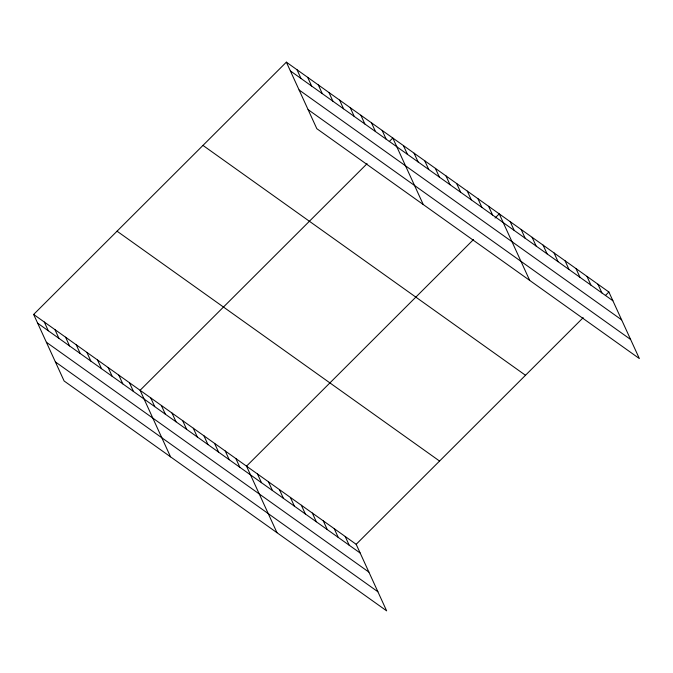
<?xml version="1.0" encoding="UTF-8"?>
<svg xmlns="http://www.w3.org/2000/svg" width="673" height="673" viewBox="0 0 673 673"><rect width="100%" height="100%" fill="white"/><g stroke="black" fill="none" stroke-linecap="round" stroke-linejoin="round"><path stroke-width="1.01" d="M33.65 314.442L356.177 544.306L386.639 610.848L64.112 380.985L33.65 314.442L286.361 62.152L608.888 292.015L639.35 358.558L316.823 128.694L286.361 62.152M367.079 163.682L140.085 390.298L170.547 456.841M389.322 141.481L392.796 138.007L423.258 204.55M473.514 239.538L246.52 466.153L276.982 532.696M495.059 218.027L499.231 213.863L529.693 280.397M356.177 544.306L583.171 317.69M605.414 295.489L608.888 292.015M290.357 70.892L612.884 300.755M299.09 89.963L621.616 319.826M308.091 109.615L630.618 339.478M202.968 145.41L525.495 375.273M117.043 231.192L439.57 461.055M37.654 323.183L360.181 553.046M46.387 342.254L368.913 572.117M55.379 361.906L377.906 591.769M597.918 284.199L601.923 292.94M586.957 276.384L590.953 285.125M575.987 268.569L579.991 277.31M565.026 260.754L569.022 269.494M554.056 252.939L558.06 261.679M543.094 245.123L547.09 253.864M532.124 237.308L536.129 246.049M521.163 229.493L525.159 238.234M510.193 221.678L514.197 230.418M488.581 206.275L492.586 215.015M477.939 198.695L481.944 207.435M467.298 191.107L471.302 199.847M456.656 183.519L460.652 192.259M446.014 175.939L450.01 184.671M435.364 168.351L439.368 177.092M424.722 160.763L428.726 169.503M414.08 153.183L418.084 161.915M403.438 145.595L407.434 154.336M382.155 130.427L386.151 139.16M371.504 122.839L375.509 131.58M360.863 115.251L364.867 123.992M350.221 107.663L354.225 116.404M339.579 100.084L343.575 108.824M328.937 92.495L332.933 101.236M318.287 84.907L322.291 93.648M307.645 77.328L311.649 86.06M297.003 69.74L301.008 78.48M345.215 536.49L349.211 545.231M334.245 528.675L338.25 537.416M323.276 520.86L327.28 529.601M312.314 513.045L316.31 521.785M301.344 505.23L305.349 513.97M290.383 497.414L294.379 506.155M279.413 489.599L283.417 498.34M268.451 481.784L272.447 490.524M257.481 473.969L261.486 482.709M235.878 458.574L239.874 467.306M225.228 450.986L229.232 459.726M214.586 443.398L218.59 452.138M203.944 435.81L207.949 444.55M193.302 428.23L197.298 436.97M182.661 420.642L186.657 429.382M172.01 413.054L176.015 421.794M161.369 405.474L165.373 414.206M150.727 397.886L154.731 406.627M129.443 382.718L133.439 391.45M118.801 375.13L122.797 383.871M108.151 367.542L112.155 376.283M97.509 359.962L101.514 368.695M86.867 352.374L90.872 361.115M76.226 344.786L80.222 353.527M65.584 337.198L69.58 345.939M54.934 329.619L58.938 338.359M44.292 322.031L48.296 330.771"/></g></svg>
